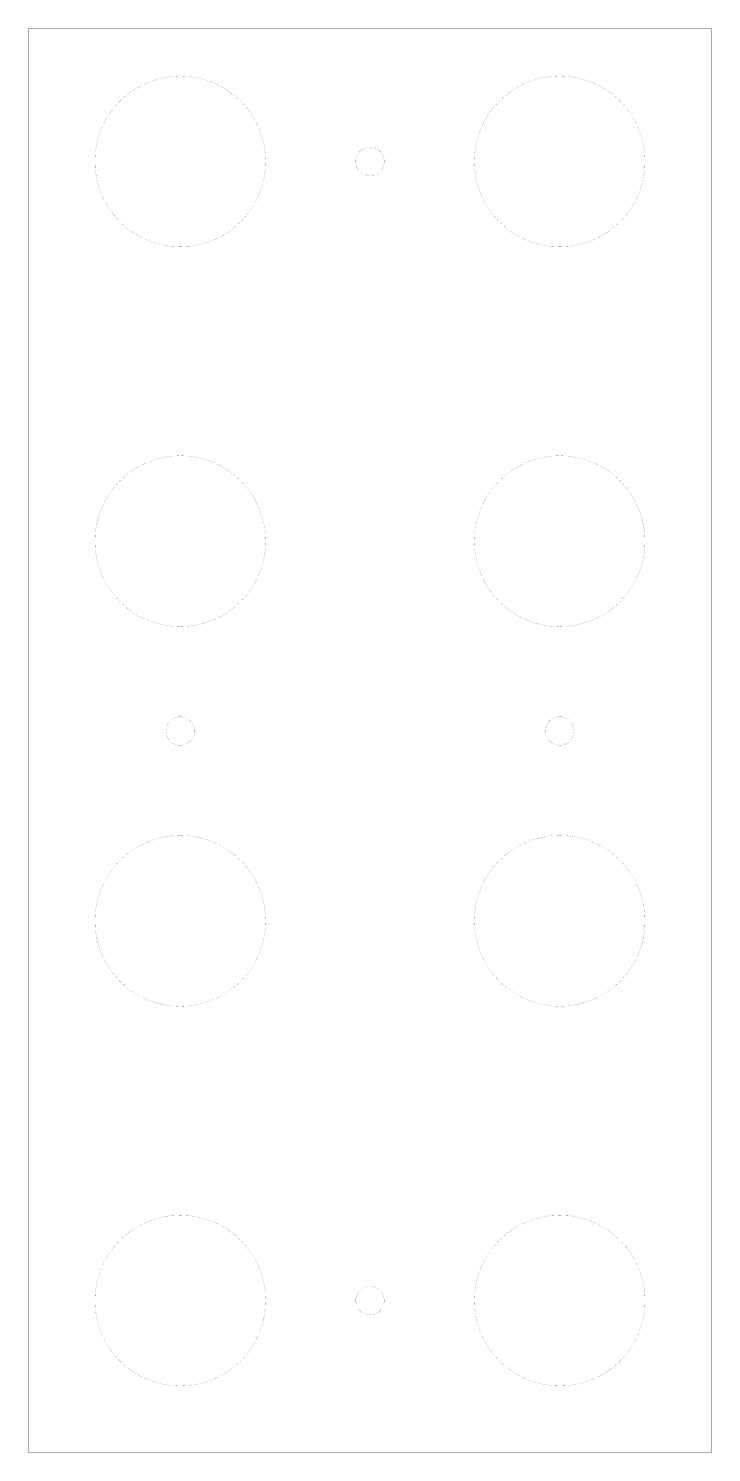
# Model space of a CAD drawing. Extents: x 0 to 72, y 0 to 150.
import ezdxf

# ---------------------------------------------------------------- set-up
doc = ezdxf.new("R2010")
doc.units = 0
doc.layers.add('20', color=31, linetype='CONTINUOUS')

msp = doc.modelspace()

# ---------------------------------------------------------------- linework, layer by layer
at = {"layer": '20', "const_width": 0.01}
for points in [[(0.03, -0.16), (0.03, 149.84)], [(0.03, 149.84), (72.03, 149.84)], [(72.03, 149.84), (72.03, -0.16)], [(72.03, -0.16), (0.03, -0.16)]]:
    msp.add_lwpolyline(points, dxfattribs=at)
at = {"layer": '20'}
for points, const_width in [([(0.0325, 149.84, 1), (0.0275, 149.84)], 0.005), ([(0.03, 149.8425, 1), (0.03, 149.8375)], 0.005), ([(72.0325, 149.84, 1), (72.0275, 149.84)], 0.005), ([(72.03, 149.8375, 1), (72.03, 149.8425)], 0.005), ([(16.03, 126.84, 1), (16.03, 144.84, 1), (16.03, 126.84)], 0.01), ([(56.03, 126.84, 1), (56.03, 144.84, 1), (56.03, 126.84)], 0.01), ([(36.03, 134.34, 1), (36.03, 137.34, 1), (36.03, 134.34)], 0.01), ([(16.03, 86.84, 1), (16.03, 104.84, 1), (16.03, 86.84)], 0.01), ([(56.03, 86.84, 1), (56.03, 104.84, 1), (56.03, 86.84)], 0.01), ([(16.03, 74.34, 1), (16.03, 77.34, 1), (16.03, 74.34)], 0.01), ([(56.03, 74.34, 1), (56.03, 77.34, 1), (56.03, 74.34)], 0.01), ([(16.03, 46.84, 1), (16.03, 64.84, 1), (16.03, 46.84)], 0.01), ([(56.03, 46.84, 1), (56.03, 64.84, 1), (56.03, 46.84)], 0.01), ([(16.03, 6.84, 1), (16.03, 24.84, 1), (16.03, 6.84)], 0.01), ([(56.03, 6.84, 1), (56.03, 24.84, 1), (56.03, 6.84)], 0.01), ([(36.03, 14.34, 1), (36.03, 17.34, 1), (36.03, 14.34)], 0.01), ([(0.03, -0.1575, 1), (0.03, -0.1625)], 0.005), ([(0.0275, -0.16, 1), (0.0325, -0.16)], 0.005), ([(72.0275, -0.16, 1), (72.0325, -0.16)], 0.005), ([(72.03, -0.1625, 1), (72.03, -0.1575)], 0.005)]:
    msp.add_lwpolyline(points, format="xyb", dxfattribs=dict(at, const_width=const_width))

doc.saveas('drawing.dxf')
